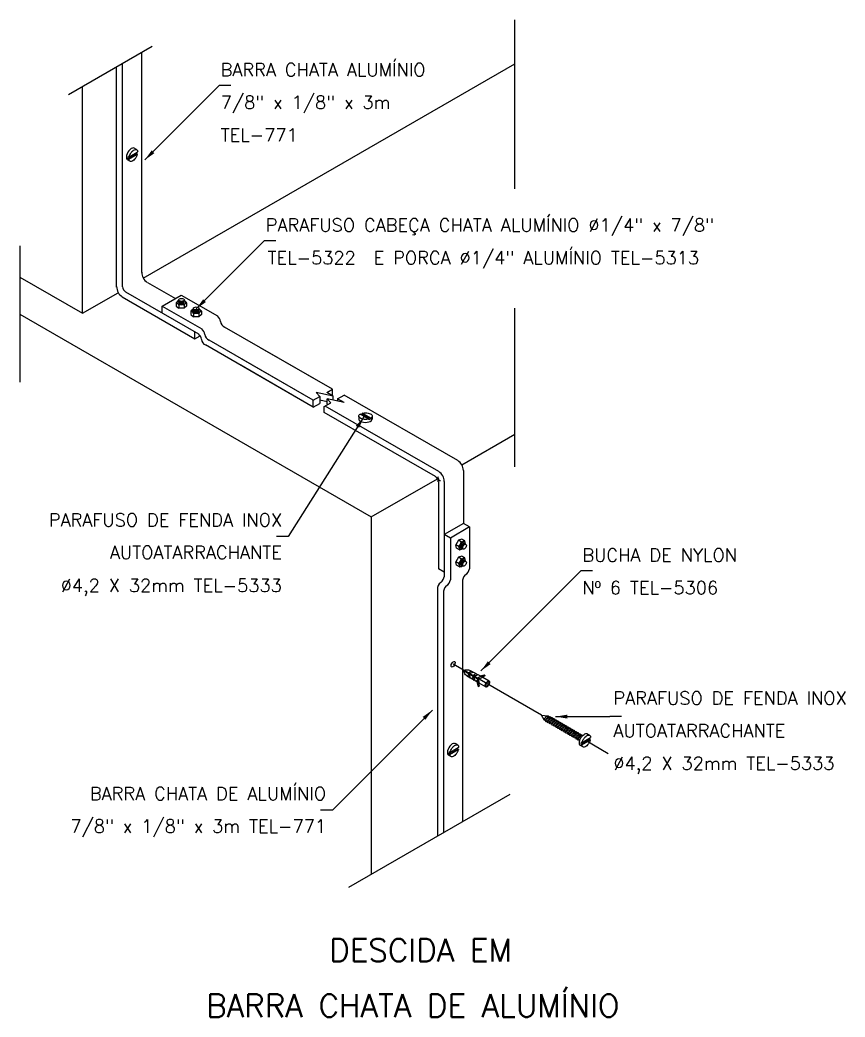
# Model space of a CAD drawing. Header units: millimetres. Extents: x -5101.5 to -5088.9, y -4645.9 to -4630.6.
import ezdxf
from ezdxf.enums import TextEntityAlignment as Align

# ---------------------------------------------------------------- set-up
doc = ezdxf.new("R2010")
doc.units = ezdxf.units.MM
doc.header["$LTSCALE"] = 10
doc.linetypes.add('DASHDOT', pattern=[1, 0.5, -0.25, 0, -0.25])
doc.layers.add('Termotécnica', color=7, linetype='Continuous')
doc.styles.add('r140', font='romans.shx')
doc.styles.add('r80', font='romans.shx')

msp = doc.modelspace()

# ---------------------------------------------------------------- linework, layer by layer
at = {"layer": 'Termotécnica', "color": 1, "linetype": 'DASHDOT'}
for p, q in [((-5093.946, -4633.206), (-5093.946, -4630.614)), ((-5099.517, -4631.022), (-5100.798, -4631.762)), ((-5101.545, -4634.084), (-5101.545, -4636.175)), ((-5093.946, -4637.477), (-5093.946, -4635.04)), ((-5093.538, -4641.292), (-5094.894, -4640.509)), ((-5092.513, -4641.882), (-5092.852, -4641.686)), ((-5096.494, -4643.934), (-5094.019, -4642.505))]:
    msp.add_line(p, q, dxfattribs=at)
at = {"layer": 'Termotécnica', "color": 2}
for p, q in [((-5099.676, -4634.487), (-5099.676, -4631.114)), ((-5099.968, -4634.712), (-5099.968, -4631.283)), ((-5099.652, -4634.58), (-5093.946, -4631.286)), ((-5100.061, -4634.709), (-5100.061, -4631.336)), ((-5099.228, -4632.364), (-5098.486, -4631.621)), ((-5098.305, -4631.621), (-5098.486, -4631.621)), ((-5100.584, -4635.118), (-5100.584, -4631.638)), ((-5099.629, -4632.765), (-5099.228, -4632.364)), ((-5099.883, -4632.744), (-5099.752, -4632.668)), ((-5099.872, -4632.75), (-5099.741, -4632.674)), ((-5099.869, -4632.715), (-5099.737, -4632.639)), ((-5099.753, -4632.606), (-5099.791, -4632.584)), ((-5099.752, -4632.668), (-5099.749, -4632.646)), ((-5099.741, -4632.674), (-5099.752, -4632.668)), ((-5099.856, -4632.784), (-5099.894, -4632.762)), ((-5099.883, -4632.744), (-5099.88, -4632.709)), ((-5099.872, -4632.75), (-5099.883, -4632.744)), ((-5099.869, -4632.715), (-5099.88, -4632.709)), ((-5100.061, -4634.717), (-5100.061, -4633.321)), ((-5099.968, -4634.712), (-5099.968, -4633.375)), ((-5099.676, -4634.495), (-5099.676, -4633.891)), ((-5098.306, -4634.519), (-5097.794, -4634.007)), ((-5097.614, -4634.007), (-5097.794, -4634.007)), ((-5098.838, -4635.051), (-5098.306, -4634.519)), ((-5101.545, -4634.563), (-5100.584, -4635.118)), ((-5099.589, -4634.644), (-5099.159, -4634.893)), ((-5100.584, -4635.118), (-5100.036, -4634.803)), ((-5099.924, -4634.789), (-5098.805, -4635.435)), ((-5099.359, -4635.008), (-5099.067, -4634.839)), ((-5099.067, -4634.839), (-5098.512, -4635.159)), ((-5099.974, -4634.866), (-5098.858, -4635.511)), ((-5099.145, -4634.957), (-5099.145, -4635.009)), ((-5099.108, -4634.92), (-5099.143, -4634.951)), ((-5099.11, -4634.925), (-5099.105, -4634.922)), ((-5099.11, -4634.937), (-5099.101, -4634.933)), ((-5099.11, -4634.95), (-5099.101, -4634.946)), ((-5099.108, -4634.961), (-5099.101, -4634.958)), ((-5099.106, -4634.995), (-5099.106, -4635.043)), ((-5099.021, -4634.932), (-5099.031, -4634.927)), ((-5099.021, -4634.945), (-5099.031, -4634.939)), ((-5099.021, -4634.957), (-5099.031, -4634.951)), ((-5099.026, -4634.995), (-5099.026, -4635.043)), ((-5099.024, -4634.92), (-5098.989, -4634.951)), ((-5098.986, -4634.957), (-5098.986, -4635.009)), ((-5101.545, -4635.132), (-5096.15, -4638.247)), ((-5099.359, -4635.008), (-5098.752, -4635.359)), ((-5099.359, -4635.115), (-5099.359, -4635.008)), ((-5099.145, -4635.009), (-5099.106, -4635.043)), ((-5099.026, -4635.043), (-5099.106, -4635.043)), ((-5098.986, -4635.009), (-5099.026, -4635.043)), ((-5098.919, -4635.087), (-5098.919, -4635.139)), ((-5098.919, -4635.139), (-5098.879, -4635.174)), ((-5098.881, -4635.051), (-5098.916, -4635.081)), ((-5098.884, -4635.055), (-5098.879, -4635.053)), ((-5098.884, -4635.068), (-5098.875, -4635.064)), ((-5098.884, -4635.08), (-5098.875, -4635.076)), ((-5098.882, -4635.092), (-5098.875, -4635.089)), ((-5098.879, -4635.126), (-5098.879, -4635.174)), ((-5098.795, -4635.063), (-5098.805, -4635.058)), ((-5098.795, -4635.076), (-5098.804, -4635.07)), ((-5098.795, -4635.088), (-5098.804, -4635.082)), ((-5098.799, -4635.126), (-5098.799, -4635.174)), ((-5098.759, -4635.139), (-5098.799, -4635.174)), ((-5098.797, -4635.051), (-5098.762, -4635.081)), ((-5098.759, -4635.087), (-5098.759, -4635.139)), ((-5098.799, -4635.174), (-5098.879, -4635.174)), ((-5098.858, -4635.511), (-5098.858, -4635.404)), ((-5096.748, -4636.285), (-5098.402, -4635.33)), ((-5098.858, -4635.511), (-5098.778, -4635.465)), ((-5097.041, -4636.56), (-5098.694, -4635.605)), ((-5097.041, -4636.454), (-5098.641, -4635.53)), ((-5096.748, -4636.285), (-5097.86, -4635.643)), ((-5097.041, -4636.454), (-5098.152, -4635.812)), ((-5097.041, -4636.56), (-5098.152, -4635.918)), ((-5096.995, -4636.335), (-5096.941, -4636.396)), ((-5096.737, -4636.392), (-5096.995, -4636.335)), ((-5096.835, -4636.335), (-5096.748, -4636.285)), ((-5096.737, -4636.392), (-5096.835, -4636.335)), ((-5096.748, -4636.385), (-5096.748, -4636.285)), ((-5096.668, -4636.431), (-5096.568, -4636.374)), ((-5094.823, -4637.382), (-5096.568, -4636.374)), ((-5097.041, -4636.454), (-5096.941, -4636.396)), ((-5097.041, -4636.56), (-5097.041, -4636.454)), ((-5097.041, -4636.56), (-5096.941, -4636.503)), ((-5096.941, -4636.396), (-5096.941, -4636.503)), ((-5096.828, -4636.478), (-5096.941, -4636.454)), ((-5096.873, -4636.55), (-5096.774, -4636.493)), ((-5096.828, -4636.509), (-5096.828, -4636.432)), ((-5096.569, -4636.488), (-5096.828, -4636.432)), ((-5096.828, -4636.432), (-5096.774, -4636.493)), ((-5096.828, -4636.509), (-5096.819, -4636.519)), ((-5096.737, -4636.452), (-5096.737, -4636.392)), ((-5096.668, -4636.431), (-5096.668, -4636.467)), ((-5096.569, -4636.488), (-5096.668, -4636.431)), ((-5096.668, -4636.467), (-5096.668, -4636.467)), ((-5096.873, -4636.642), (-5096.873, -4636.55)), ((-5095.166, -4637.628), (-5096.873, -4636.642)), ((-5095.115, -4637.55), (-5096.861, -4636.543)), ((-5096.19, -4636.744), (-5096.322, -4636.668)), ((-5096.29, -4636.666), (-5096.309, -4636.675)), ((-5096.29, -4636.654), (-5096.29, -4636.666)), ((-5096.158, -4636.73), (-5096.29, -4636.654)), ((-5096.158, -4636.742), (-5096.29, -4636.666)), ((-5096.264, -4636.711), (-5097.428, -4638.545)), ((-5096.343, -4636.699), (-5096.343, -4636.743)), ((-5096.158, -4636.742), (-5096.19, -4636.757)), ((-5096.19, -4636.744), (-5096.19, -4636.757)), ((-5096.158, -4636.73), (-5096.158, -4636.742)), ((-5096.137, -4636.699), (-5096.137, -4636.743)), ((-5094.76, -4637.445), (-5093.946, -4636.975)), ((-5094.736, -4637.531), (-5094.736, -4638.348)), ((-5096.15, -4638.247), (-5095.133, -4637.66)), ((-5095.135, -4637.655), (-5095.117, -4637.627)), ((-5095.129, -4637.664), (-5095.114, -4637.65)), ((-5095.126, -4637.675), (-5095.109, -4637.668)), ((-5095.123, -4637.687), (-5095.089, -4637.689)), ((-5095.121, -4637.705), (-5095.121, -4639.042)), ((-5095.029, -4637.7), (-5095.029, -4639.157)), ((-5096.15, -4638.247), (-5096.15, -4643.735)), ((-5094.736, -4638.348), (-5095.029, -4638.517)), ((-5094.644, -4638.401), (-5094.736, -4638.348)), ((-5094.936, -4638.57), (-5095.029, -4638.517)), ((-5094.644, -4638.401), (-5094.936, -4638.57)), ((-5094.644, -4638.401), (-5094.644, -4639.041)), ((-5097.428, -4638.545), (-5097.608, -4638.545)), ((-5094.936, -4638.57), (-5094.936, -4639.21)), ((-5094.811, -4638.604), (-5094.851, -4638.673)), ((-5094.81, -4638.697), (-5094.851, -4638.673)), ((-5094.841, -4638.725), (-5094.851, -4638.673)), ((-5094.761, -4638.587), (-5094.811, -4638.604)), ((-5094.77, -4638.628), (-5094.811, -4638.604)), ((-5094.716, -4638.613), (-5094.761, -4638.587)), ((-5094.734, -4638.643), (-5094.734, -4638.654)), ((-5094.724, -4638.649), (-5094.724, -4638.66)), ((-5094.713, -4638.655), (-5094.713, -4638.667)), ((-5094.704, -4638.663), (-5094.712, -4638.618)), ((-5094.796, -4638.751), (-5094.841, -4638.725)), ((-5094.746, -4638.736), (-5094.789, -4638.751)), ((-5094.781, -4638.716), (-5094.775, -4638.711)), ((-5094.772, -4638.724), (-5094.764, -4638.718)), ((-5094.762, -4638.73), (-5094.754, -4638.724)), ((-5094.751, -4638.736), (-5094.746, -4638.733)), ((-5094.811, -4638.865), (-5094.851, -4638.934)), ((-5094.841, -4638.986), (-5094.851, -4638.934)), ((-5094.81, -4638.958), (-5094.851, -4638.934)), ((-5094.761, -4638.848), (-5094.811, -4638.865)), ((-5094.77, -4638.889), (-5094.811, -4638.865)), ((-5094.781, -4638.978), (-5094.775, -4638.973)), ((-5094.716, -4638.874), (-5094.761, -4638.848)), ((-5094.734, -4638.904), (-5094.734, -4638.916)), ((-5094.724, -4638.911), (-5094.724, -4638.922)), ((-5094.713, -4638.917), (-5094.713, -4638.928)), ((-5094.704, -4638.925), (-5094.712, -4638.88)), ((-5095.029, -4639.096), (-5095.121, -4639.042)), ((-5094.796, -4639.012), (-5094.841, -4638.986)), ((-5094.746, -4638.998), (-5094.789, -4639.013)), ((-5094.772, -4638.985), (-5094.764, -4638.979)), ((-5094.762, -4638.992), (-5094.754, -4638.986)), ((-5094.751, -4638.998), (-5094.746, -4638.994)), ((-5094.467, -4640.611), (-5092.932, -4639.076)), ((-5092.752, -4639.076), (-5092.932, -4639.076)), ((-5094.749, -4639.248), (-5094.749, -4642.927)), ((-5095.134, -4639.363), (-5095.134, -4643.149)), ((-5095.042, -4639.416), (-5095.042, -4643.096)), ((-5094.723, -4640.611), (-5094.525, -4640.725)), ((-5094.72, -4640.606), (-5094.522, -4640.72)), ((-5094.607, -4640.618), (-5094.636, -4640.626)), ((-5094.576, -4640.633), (-5094.621, -4640.645)), ((-5094.53, -4640.66), (-5094.576, -4640.633)), ((-5094.538, -4640.658), (-5094.567, -4640.666)), ((-5094.656, -4640.703), (-5094.664, -4640.674)), ((-5094.627, -4640.722), (-5094.64, -4640.677)), ((-5094.581, -4640.749), (-5094.627, -4640.722)), ((-5094.586, -4640.743), (-5094.594, -4640.714)), ((-5094.558, -4640.762), (-5094.57, -4640.717)), ((-5094.53, -4640.778), (-5094.558, -4640.762)), ((-5094.507, -4640.673), (-5094.552, -4640.685)), ((-5094.53, -4640.778), (-5094.513, -4640.841)), ((-5094.525, -4640.725), (-5094.522, -4640.72)), ((-5094.517, -4640.783), (-5094.525, -4640.754)), ((-5094.517, -4640.783), (-5094.499, -4640.849)), ((-5094.509, -4640.79), (-5094.496, -4640.84)), ((-5094.479, -4640.689), (-5094.507, -4640.673)), ((-5094.488, -4640.803), (-5094.5, -4640.759)), ((-5094.468, -4640.699), (-5094.497, -4640.706)), ((-5094.394, -4640.857), (-5094.488, -4640.803)), ((-5094.437, -4640.714), (-5094.481, -4640.725)), ((-5094.479, -4640.689), (-5094.416, -4640.673)), ((-5094.468, -4640.699), (-5094.402, -4640.681)), ((-5094.458, -4640.702), (-5094.408, -4640.688)), ((-5094.343, -4640.768), (-5094.437, -4640.714)), ((-5094.416, -4640.673), (-5094.402, -4640.681)), ((-5094.513, -4640.841), (-5094.499, -4640.849)), ((-5095.213, -4641.213), (-5096.748, -4642.748)), ((-5093.538, -4641.292), (-5093.446, -4641.301)), ((-5093.497, -4641.361), (-5093.538, -4641.292)), ((-5093.477, -4641.373), (-5093.495, -4641.365)), ((-5093.468, -4641.388), (-5093.476, -4641.375)), ((-5093.444, -4641.393), (-5093.467, -4641.391)), ((-5093.438, -4641.405), (-5093.444, -4641.393)), ((-5093.426, -4641.312), (-5093.437, -4641.301)), ((-5093.413, -4641.411), (-5093.436, -4641.408)), ((-5093.42, -4641.313), (-5093.406, -4641.314)), ((-5093.407, -4641.423), (-5093.413, -4641.411)), ((-5093.382, -4641.429), (-5093.405, -4641.426)), ((-5093.388, -4641.331), (-5093.398, -4641.315)), ((-5093.373, -4641.331), (-5093.388, -4641.331)), ((-5093.376, -4641.44), (-5093.382, -4641.429)), ((-5093.357, -4641.349), (-5093.368, -4641.333)), ((-5093.342, -4641.349), (-5093.357, -4641.349)), ((-5093.326, -4641.367), (-5093.337, -4641.35)), ((-5093.311, -4641.367), (-5093.326, -4641.367)), ((-5093.32, -4641.312), (-5092.86, -4641.312)), ((-5093.296, -4641.385), (-5093.306, -4641.368)), ((-5093.281, -4641.385), (-5093.296, -4641.385)), ((-5093.265, -4641.402), (-5093.275, -4641.386)), ((-5093.25, -4641.403), (-5093.265, -4641.402)), ((-5093.234, -4641.42), (-5093.244, -4641.404)), ((-5093.219, -4641.42), (-5093.234, -4641.42)), ((-5093.203, -4641.438), (-5093.214, -4641.422)), ((-5092.86, -4641.312), (-5092.489, -4641.312)), ((-5092.308, -4641.312), (-5092.489, -4641.312)), ((-5093.351, -4641.447), (-5093.374, -4641.444)), ((-5093.345, -4641.458), (-5093.351, -4641.447)), ((-5093.321, -4641.464), (-5093.343, -4641.462)), ((-5093.314, -4641.476), (-5093.321, -4641.464)), ((-5093.29, -4641.482), (-5093.313, -4641.48)), ((-5093.284, -4641.494), (-5093.29, -4641.482)), ((-5093.259, -4641.5), (-5093.282, -4641.497)), ((-5093.253, -4641.512), (-5093.259, -4641.5)), ((-5093.228, -4641.518), (-5093.251, -4641.515)), ((-5093.222, -4641.529), (-5093.228, -4641.518)), ((-5093.197, -4641.536), (-5093.22, -4641.533)), ((-5093.188, -4641.438), (-5093.203, -4641.438)), ((-5093.191, -4641.547), (-5093.197, -4641.536)), ((-5093.167, -4641.553), (-5093.189, -4641.551)), ((-5093.172, -4641.456), (-5093.183, -4641.439)), ((-5093.157, -4641.456), (-5093.172, -4641.456)), ((-5093.16, -4641.565), (-5093.167, -4641.553)), ((-5093.136, -4641.571), (-5093.159, -4641.569)), ((-5093.141, -4641.474), (-5093.152, -4641.457)), ((-5093.126, -4641.474), (-5093.141, -4641.474)), ((-5093.129, -4641.583), (-5093.136, -4641.571)), ((-5093.111, -4641.491), (-5093.121, -4641.475)), ((-5093.096, -4641.492), (-5093.111, -4641.491)), ((-5093.08, -4641.509), (-5093.09, -4641.493)), ((-5093.065, -4641.509), (-5093.08, -4641.509)), ((-5093.049, -4641.527), (-5093.059, -4641.511)), ((-5093.034, -4641.527), (-5093.049, -4641.527)), ((-5093.018, -4641.545), (-5093.029, -4641.528)), ((-5093.003, -4641.545), (-5093.018, -4641.545)), ((-5092.987, -4641.563), (-5092.998, -4641.546)), ((-5092.972, -4641.563), (-5092.987, -4641.563)), ((-5092.957, -4641.58), (-5092.967, -4641.564)), ((-5092.942, -4641.581), (-5092.957, -4641.58)), ((-5092.926, -4641.598), (-5092.936, -4641.582)), ((-5092.799, -4641.6), (-5092.837, -4641.578)), ((-5094.824, -4641.749), (-5094.862, -4641.727)), ((-5093.105, -4641.589), (-5093.128, -4641.586)), ((-5093.099, -4641.601), (-5093.105, -4641.589)), ((-5093.074, -4641.607), (-5093.097, -4641.604)), ((-5093.068, -4641.618), (-5093.074, -4641.607)), ((-5093.043, -4641.625), (-5093.066, -4641.622)), ((-5093.037, -4641.636), (-5093.043, -4641.625)), ((-5093.012, -4641.642), (-5093.035, -4641.64)), ((-5093.006, -4641.654), (-5093.012, -4641.642)), ((-5092.982, -4641.66), (-5093.004, -4641.658)), ((-5092.975, -4641.672), (-5092.982, -4641.66)), ((-5092.951, -4641.678), (-5092.974, -4641.675)), ((-5092.929, -4641.738), (-5092.797, -4641.662)), ((-5092.929, -4641.738), (-5092.925, -4641.703)), ((-5092.911, -4641.598), (-5092.926, -4641.598)), ((-5092.914, -4641.709), (-5092.925, -4641.703)), ((-5092.918, -4641.744), (-5092.786, -4641.668)), ((-5092.914, -4641.709), (-5092.783, -4641.633)), ((-5092.797, -4641.662), (-5092.795, -4641.64)), ((-5092.786, -4641.668), (-5092.797, -4641.662)), ((-5094.954, -4641.887), (-5094.823, -4641.811)), ((-5094.954, -4641.887), (-5094.951, -4641.852)), ((-5094.943, -4641.893), (-5094.954, -4641.887)), ((-5094.94, -4641.858), (-5094.951, -4641.852)), ((-5094.943, -4641.893), (-5094.812, -4641.817)), ((-5094.94, -4641.858), (-5094.808, -4641.782)), ((-5094.823, -4641.811), (-5094.82, -4641.789)), ((-5094.812, -4641.817), (-5094.823, -4641.811)), ((-5092.902, -4641.778), (-5092.94, -4641.756)), ((-5092.918, -4641.744), (-5092.929, -4641.738)), ((-5094.927, -4641.927), (-5094.965, -4641.905)), ((-5096.748, -4642.748), (-5096.928, -4642.748))]:
    msp.add_line(p, q, dxfattribs=at)
for points in [[(-5099.741, -4632.674, -0.016409), (-5099.743, -4632.682, -0.051099), (-5099.76, -4632.721, -0.051099), (-5099.785, -4632.754, -0.064948), (-5099.81, -4632.776, -0.104203), (-5099.838, -4632.787, -0.174705), (-5099.856, -4632.784, -0.174705), (-5099.868, -4632.77, -0.06738), (-5099.872, -4632.75, -0.064948)], [(-5099.869, -4632.715, -0.016409), (-5099.866, -4632.707, -0.051099), (-5099.849, -4632.669, -0.051099), (-5099.825, -4632.635, -0.064948), (-5099.8, -4632.614, -0.104203), (-5099.771, -4632.603, -0.174705), (-5099.753, -4632.606, -0.174705)], [(-5099.753, -4632.606, -0.174705), (-5099.741, -4632.62, -0.06738), (-5099.737, -4632.639, -0.064948)], [(-5096.343, -4636.699, -0.174705), (-5096.336, -4636.681, -0.06738), (-5096.322, -4636.668, -0.064948)], [(-5096.29, -4636.654, -0.016409), (-5096.281, -4636.652, -0.051099), (-5096.24, -4636.647, -0.051099), (-5096.198, -4636.652, -0.064948), (-5096.167, -4636.662, -0.104203), (-5096.143, -4636.681, -0.174705), (-5096.137, -4636.699, -0.174705), (-5096.143, -4636.716, -0.06738), (-5096.158, -4636.73, -0.064948)], [(-5096.19, -4636.744, -0.016409), (-5096.198, -4636.746, -0.051099), (-5096.24, -4636.75, -0.051099), (-5096.281, -4636.746, -0.064948), (-5096.313, -4636.735, -0.104203), (-5096.336, -4636.716, -0.174705), (-5096.343, -4636.699, -0.174705)], [(-5094.649, -4640.71, -0.005298), (-5094.653, -4640.707, -0.048405), (-5094.69, -4640.681, -0.062165), (-5094.713, -4640.656, -0.102796), (-5094.725, -4640.626, -0.153617), (-5094.723, -4640.611, -0.181773)], [(-5094.72, -4640.606, -0.153617), (-5094.708, -4640.597, -0.102796), (-5094.676, -4640.593, -0.062165), (-5094.642, -4640.6, -0.048405), (-5094.602, -4640.618, -0.005298), (-5094.598, -4640.621, -0.062165)], [(-5094.608, -4640.618, -0.174705), (-5094.599, -4640.62, -0.174705)], [(-5094.607, -4640.618, -0.021127), (-5094.606, -4640.618, -0.170198)], [(-5094.599, -4640.62, -0.174705), (-5094.593, -4640.627, -0.074458), (-5094.591, -4640.638, -0.064948)], [(-5094.539, -4640.658, -0.174705), (-5094.53, -4640.66, -0.174705)], [(-5094.538, -4640.658, -0.021127), (-5094.537, -4640.658, -0.170198)], [(-5094.53, -4640.66, -0.174705), (-5094.524, -4640.667, -0.074458), (-5094.522, -4640.678, -0.064948)], [(-5094.656, -4640.703, 0.138405), (-5094.651, -4640.709, 0.174705)], [(-5094.656, -4640.703, 0.021127), (-5094.656, -4640.703, 0.170198)], [(-5094.651, -4640.709, 0.174705), (-5094.641, -4640.71, 0.074458), (-5094.631, -4640.707, 0.064948)], [(-5094.587, -4640.742, 0.174705), (-5094.581, -4640.749, 0.174705)], [(-5094.586, -4640.743, 0.021127), (-5094.586, -4640.744, 0.170198)], [(-5094.581, -4640.749, 0.174705), (-5094.572, -4640.751, 0.074458), (-5094.562, -4640.747, 0.064948)], [(-5094.509, -4640.79, 0.122515), (-5094.503, -4640.791, 0.074458), (-5094.492, -4640.787, 0.064948)], [(-5094.458, -4640.702, -0.122515), (-5094.454, -4640.707, -0.074458), (-5094.452, -4640.718, -0.064948)], [(-5092.94, -4641.756, -0.174705), (-5092.952, -4641.742, -0.104203), (-5092.956, -4641.711, -0.064948), (-5092.95, -4641.679, -0.051099), (-5092.933, -4641.641, -0.051099), (-5092.908, -4641.607, -0.064948), (-5092.884, -4641.586, -0.104203), (-5092.855, -4641.574, -0.174705), (-5092.837, -4641.578, -0.174705)], [(-5092.786, -4641.668, -0.016409), (-5092.789, -4641.676, -0.051099), (-5092.806, -4641.714, -0.051099), (-5092.83, -4641.748, -0.064948), (-5092.855, -4641.77, -0.104203), (-5092.884, -4641.781, -0.174705), (-5092.902, -4641.778, -0.174705), (-5092.914, -4641.763, -0.06738), (-5092.918, -4641.744, -0.064948)], [(-5092.914, -4641.709, -0.016409), (-5092.912, -4641.701, -0.051099), (-5092.895, -4641.663, -0.051099), (-5092.87, -4641.629, -0.064948), (-5092.846, -4641.607, -0.104203), (-5092.817, -4641.596, -0.174705), (-5092.799, -4641.6, -0.174705)], [(-5092.799, -4641.6, -0.174705), (-5092.787, -4641.614, -0.06738), (-5092.783, -4641.633, -0.064948)], [(-5094.812, -4641.817, -0.016409), (-5094.814, -4641.825, -0.051099), (-5094.831, -4641.863, -0.051099), (-5094.856, -4641.897, -0.064948), (-5094.881, -4641.919, -0.104203), (-5094.909, -4641.93, -0.174705), (-5094.927, -4641.927, -0.174705), (-5094.939, -4641.913, -0.06738), (-5094.943, -4641.893, -0.064948)], [(-5094.94, -4641.858, -0.016409), (-5094.937, -4641.85, -0.051099), (-5094.92, -4641.812, -0.051099), (-5094.896, -4641.778, -0.064948), (-5094.871, -4641.757, -0.104203), (-5094.842, -4641.745, -0.174705), (-5094.824, -4641.749, -0.174705)], [(-5094.824, -4641.749, -0.174705), (-5094.812, -4641.763, -0.06738), (-5094.808, -4641.782, -0.064948)]]:
    msp.add_lwpolyline(points, format="xyb", dxfattribs=at)
for points in [[(-5094.62, -4640.645), (-5094.621, -4640.645), (-5094.622, -4640.645), (-5094.623, -4640.645), (-5094.624, -4640.645), (-5094.625, -4640.645), (-5094.625, -4640.645), (-5094.626, -4640.645), (-5094.627, -4640.645), (-5094.627, -4640.645), (-5094.628, -4640.645), (-5094.628, -4640.645), (-5094.628, -4640.645), (-5094.629, -4640.645), (-5094.629, -4640.645), (-5094.63, -4640.645), (-5094.63, -4640.644), (-5094.63, -4640.644), (-5094.631, -4640.644), (-5094.631, -4640.644), (-5094.631, -4640.644), (-5094.632, -4640.644), (-5094.632, -4640.643), (-5094.633, -4640.643), (-5094.633, -4640.643), (-5094.634, -4640.643), (-5094.634, -4640.642), (-5094.634, -4640.642), (-5094.635, -4640.642), (-5094.635, -4640.641), (-5094.636, -4640.641), (-5094.636, -4640.641), (-5094.636, -4640.641), (-5094.637, -4640.64), (-5094.637, -4640.64), (-5094.637, -4640.64), (-5094.638, -4640.639), (-5094.638, -4640.639), (-5094.638, -4640.639), (-5094.639, -4640.639), (-5094.639, -4640.638), (-5094.639, -4640.638), (-5094.64, -4640.638), (-5094.64, -4640.637), (-5094.64, -4640.637), (-5094.64, -4640.637), (-5094.64, -4640.636), (-5094.641, -4640.636), (-5094.641, -4640.636), (-5094.641, -4640.635), (-5094.641, -4640.635), (-5094.641, -4640.635), (-5094.641, -4640.634), (-5094.641, -4640.634), (-5094.641, -4640.634), (-5094.641, -4640.634), (-5094.641, -4640.633), (-5094.641, -4640.633), (-5094.641, -4640.633), (-5094.641, -4640.633), (-5094.641, -4640.632), (-5094.641, -4640.632), (-5094.64, -4640.632), (-5094.64, -4640.631), (-5094.64, -4640.631), (-5094.64, -4640.63), (-5094.64, -4640.63), (-5094.639, -4640.629), (-5094.639, -4640.629), (-5094.638, -4640.628), (-5094.638, -4640.628), (-5094.637, -4640.627), (-5094.636, -4640.626)], [(-5094.639, -4640.678), (-5094.639, -4640.677), (-5094.64, -4640.676), (-5094.64, -4640.675), (-5094.641, -4640.675), (-5094.641, -4640.674), (-5094.642, -4640.673), (-5094.642, -4640.673), (-5094.642, -4640.672), (-5094.643, -4640.672), (-5094.643, -4640.672), (-5094.643, -4640.671), (-5094.643, -4640.671), (-5094.644, -4640.671), (-5094.644, -4640.67), (-5094.644, -4640.67), (-5094.645, -4640.67), (-5094.645, -4640.67), (-5094.645, -4640.669), (-5094.646, -4640.669), (-5094.646, -4640.669), (-5094.646, -4640.669), (-5094.647, -4640.668), (-5094.647, -4640.668), (-5094.648, -4640.668), (-5094.648, -4640.668), (-5094.648, -4640.667), (-5094.649, -4640.667), (-5094.649, -4640.667), (-5094.65, -4640.667), (-5094.65, -4640.667), (-5094.651, -4640.666), (-5094.651, -4640.666), (-5094.652, -4640.666), (-5094.652, -4640.666), (-5094.652, -4640.666), (-5094.653, -4640.666), (-5094.653, -4640.666), (-5094.654, -4640.665), (-5094.654, -4640.665), (-5094.655, -4640.665), (-5094.655, -4640.665), (-5094.655, -4640.665), (-5094.656, -4640.665), (-5094.656, -4640.665), (-5094.656, -4640.665), (-5094.657, -4640.665), (-5094.657, -4640.665), (-5094.658, -4640.665), (-5094.658, -4640.665), (-5094.658, -4640.665), (-5094.658, -4640.665), (-5094.659, -4640.665), (-5094.659, -4640.665), (-5094.659, -4640.666), (-5094.66, -4640.666), (-5094.66, -4640.666), (-5094.66, -4640.666), (-5094.66, -4640.666), (-5094.66, -4640.666), (-5094.661, -4640.667), (-5094.661, -4640.667), (-5094.661, -4640.667), (-5094.661, -4640.667), (-5094.662, -4640.668), (-5094.662, -4640.668), (-5094.662, -4640.669), (-5094.662, -4640.669), (-5094.663, -4640.67), (-5094.663, -4640.671), (-5094.663, -4640.672), (-5094.663, -4640.673), (-5094.664, -4640.674)], [(-5094.569, -4640.718), (-5094.57, -4640.717), (-5094.57, -4640.716), (-5094.571, -4640.716), (-5094.571, -4640.715), (-5094.572, -4640.714), (-5094.572, -4640.714), (-5094.572, -4640.713), (-5094.573, -4640.713), (-5094.573, -4640.712), (-5094.573, -4640.712), (-5094.574, -4640.711), (-5094.574, -4640.711), (-5094.574, -4640.711), (-5094.575, -4640.711), (-5094.575, -4640.71), (-5094.575, -4640.71), (-5094.575, -4640.71), (-5094.576, -4640.71), (-5094.576, -4640.709), (-5094.576, -4640.709), (-5094.577, -4640.709), (-5094.577, -4640.708), (-5094.578, -4640.708), (-5094.578, -4640.708), (-5094.579, -4640.708), (-5094.579, -4640.708), (-5094.579, -4640.707), (-5094.58, -4640.707), (-5094.58, -4640.707), (-5094.581, -4640.707), (-5094.581, -4640.707), (-5094.582, -4640.706), (-5094.582, -4640.706), (-5094.583, -4640.706), (-5094.583, -4640.706), (-5094.583, -4640.706), (-5094.584, -4640.706), (-5094.584, -4640.706), (-5094.585, -4640.705), (-5094.585, -4640.705), (-5094.585, -4640.705), (-5094.586, -4640.705), (-5094.586, -4640.705), (-5094.587, -4640.705), (-5094.587, -4640.705), (-5094.587, -4640.705), (-5094.588, -4640.705), (-5094.588, -4640.705), (-5094.588, -4640.705), (-5094.589, -4640.705), (-5094.589, -4640.705), (-5094.589, -4640.705), (-5094.59, -4640.706), (-5094.59, -4640.706), (-5094.59, -4640.706), (-5094.59, -4640.706), (-5094.59, -4640.706), (-5094.591, -4640.706), (-5094.591, -4640.707), (-5094.591, -4640.707), (-5094.591, -4640.707), (-5094.592, -4640.707), (-5094.592, -4640.708), (-5094.592, -4640.708), (-5094.592, -4640.708), (-5094.593, -4640.709), (-5094.593, -4640.709), (-5094.593, -4640.71), (-5094.593, -4640.711), (-5094.594, -4640.712), (-5094.594, -4640.713), (-5094.594, -4640.714)], [(-5094.55, -4640.685), (-5094.551, -4640.685), (-5094.553, -4640.685), (-5094.554, -4640.685), (-5094.554, -4640.685), (-5094.555, -4640.685), (-5094.556, -4640.685), (-5094.557, -4640.685), (-5094.557, -4640.685), (-5094.558, -4640.685), (-5094.558, -4640.685), (-5094.558, -4640.685), (-5094.559, -4640.685), (-5094.559, -4640.685), (-5094.56, -4640.685), (-5094.56, -4640.685), (-5094.56, -4640.685), (-5094.561, -4640.684), (-5094.561, -4640.684), (-5094.562, -4640.684), (-5094.562, -4640.684), (-5094.562, -4640.684), (-5094.563, -4640.683), (-5094.563, -4640.683), (-5094.564, -4640.683), (-5094.564, -4640.683), (-5094.564, -4640.682), (-5094.565, -4640.682), (-5094.565, -4640.682), (-5094.566, -4640.682), (-5094.566, -4640.681), (-5094.566, -4640.681), (-5094.567, -4640.681), (-5094.567, -4640.68), (-5094.568, -4640.68), (-5094.568, -4640.68), (-5094.568, -4640.68), (-5094.569, -4640.679), (-5094.569, -4640.679), (-5094.569, -4640.679), (-5094.569, -4640.678), (-5094.57, -4640.678), (-5094.57, -4640.678), (-5094.57, -4640.677), (-5094.57, -4640.677), (-5094.571, -4640.677), (-5094.571, -4640.676), (-5094.571, -4640.676), (-5094.571, -4640.676), (-5094.571, -4640.676), (-5094.571, -4640.675), (-5094.571, -4640.675), (-5094.572, -4640.675), (-5094.572, -4640.674), (-5094.572, -4640.674), (-5094.572, -4640.674), (-5094.572, -4640.673), (-5094.571, -4640.673), (-5094.571, -4640.673), (-5094.571, -4640.673), (-5094.571, -4640.672), (-5094.571, -4640.672), (-5094.571, -4640.672), (-5094.571, -4640.671), (-5094.571, -4640.671), (-5094.57, -4640.671), (-5094.57, -4640.67), (-5094.57, -4640.67), (-5094.569, -4640.669), (-5094.569, -4640.668), (-5094.568, -4640.668), (-5094.568, -4640.667), (-5094.567, -4640.666)], [(-5094.5, -4640.759), (-5094.5, -4640.757), (-5094.501, -4640.756), (-5094.501, -4640.756), (-5094.502, -4640.755), (-5094.502, -4640.754), (-5094.503, -4640.754), (-5094.503, -4640.753), (-5094.503, -4640.753), (-5094.504, -4640.752), (-5094.504, -4640.752), (-5094.504, -4640.752), (-5094.504, -4640.751), (-5094.505, -4640.751), (-5094.505, -4640.751), (-5094.505, -4640.75), (-5094.506, -4640.75), (-5094.506, -4640.75), (-5094.506, -4640.75), (-5094.507, -4640.749), (-5094.507, -4640.749), (-5094.507, -4640.749), (-5094.508, -4640.749), (-5094.508, -4640.748), (-5094.509, -4640.748), (-5094.509, -4640.748), (-5094.509, -4640.748), (-5094.51, -4640.747), (-5094.51, -4640.747), (-5094.511, -4640.747), (-5094.511, -4640.747), (-5094.512, -4640.747), (-5094.512, -4640.747), (-5094.513, -4640.746), (-5094.513, -4640.746), (-5094.513, -4640.746), (-5094.514, -4640.746), (-5094.514, -4640.746), (-5094.515, -4640.746), (-5094.515, -4640.745), (-5094.516, -4640.745), (-5094.516, -4640.745), (-5094.516, -4640.745), (-5094.517, -4640.745), (-5094.517, -4640.745), (-5094.518, -4640.745), (-5094.518, -4640.745), (-5094.518, -4640.745), (-5094.519, -4640.745), (-5094.519, -4640.745), (-5094.519, -4640.745), (-5094.52, -4640.745), (-5094.52, -4640.745), (-5094.52, -4640.746), (-5094.52, -4640.746), (-5094.521, -4640.746), (-5094.521, -4640.746), (-5094.521, -4640.746), (-5094.521, -4640.746), (-5094.521, -4640.747), (-5094.522, -4640.747), (-5094.522, -4640.747), (-5094.522, -4640.747), (-5094.522, -4640.748), (-5094.523, -4640.748), (-5094.523, -4640.748), (-5094.523, -4640.749), (-5094.523, -4640.749), (-5094.524, -4640.75), (-5094.524, -4640.751), (-5094.524, -4640.752), (-5094.524, -4640.753), (-5094.525, -4640.754)], [(-5094.481, -4640.725), (-5094.482, -4640.726), (-5094.483, -4640.726), (-5094.484, -4640.726), (-5094.485, -4640.726), (-5094.486, -4640.726), (-5094.486, -4640.726), (-5094.487, -4640.725), (-5094.488, -4640.725), (-5094.488, -4640.725), (-5094.489, -4640.725), (-5094.489, -4640.725), (-5094.489, -4640.725), (-5094.49, -4640.725), (-5094.49, -4640.725), (-5094.491, -4640.725), (-5094.491, -4640.725), (-5094.491, -4640.725), (-5094.492, -4640.724), (-5094.492, -4640.724), (-5094.493, -4640.724), (-5094.493, -4640.724), (-5094.493, -4640.724), (-5094.494, -4640.723), (-5094.494, -4640.723), (-5094.495, -4640.723), (-5094.495, -4640.723), (-5094.495, -4640.722), (-5094.496, -4640.722), (-5094.496, -4640.722), (-5094.497, -4640.721), (-5094.497, -4640.721), (-5094.497, -4640.721), (-5094.498, -4640.721), (-5094.498, -4640.72), (-5094.498, -4640.72), (-5094.499, -4640.72), (-5094.499, -4640.719), (-5094.499, -4640.719), (-5094.5, -4640.719), (-5094.5, -4640.718), (-5094.5, -4640.718), (-5094.501, -4640.718), (-5094.501, -4640.718), (-5094.501, -4640.717), (-5094.501, -4640.717), (-5094.501, -4640.717), (-5094.502, -4640.716), (-5094.502, -4640.716), (-5094.502, -4640.716), (-5094.502, -4640.715), (-5094.502, -4640.715), (-5094.502, -4640.715), (-5094.502, -4640.714), (-5094.502, -4640.714), (-5094.502, -4640.714), (-5094.502, -4640.714), (-5094.502, -4640.713), (-5094.502, -4640.713), (-5094.502, -4640.713), (-5094.502, -4640.712), (-5094.502, -4640.712), (-5094.502, -4640.712), (-5094.501, -4640.711), (-5094.501, -4640.711), (-5094.501, -4640.711), (-5094.501, -4640.71), (-5094.5, -4640.71), (-5094.5, -4640.709), (-5094.499, -4640.708), (-5094.499, -4640.708), (-5094.498, -4640.707), (-5094.497, -4640.706)], [(-5094.402, -4640.681), (-5094.403, -4640.683), (-5094.405, -4640.686), (-5094.408, -4640.688)], [(-5094.499, -4640.849), (-5094.497, -4640.847), (-5094.496, -4640.844), (-5094.496, -4640.84)]]:
    msp.add_lwpolyline(points, dxfattribs=at)
for points in [[(-5094.343, -4640.768, -0.174705), (-5094.337, -4640.775, -0.104203), (-5094.334, -4640.79, -0.064948), (-5094.338, -4640.806, -0.051099), (-5094.346, -4640.825, -0.051099), (-5094.358, -4640.842, -0.064948), (-5094.371, -4640.853, -0.104203), (-5094.385, -4640.859, -0.174705), (-5094.394, -4640.857, -0.174705), (-5094.4, -4640.85, -0.104203), (-5094.402, -4640.835, -0.064948), (-5094.399, -4640.819, -0.051099), (-5094.391, -4640.8, -0.051099), (-5094.378, -4640.783, -0.064948), (-5094.366, -4640.772, -0.104203), (-5094.352, -4640.766, -0.174705)], [(-5094.348, -4640.777, -0.174705), (-5094.346, -4640.779, -0.104203), (-5094.345, -4640.789, -0.064948), (-5094.347, -4640.803, -0.051099), (-5094.355, -4640.82, -0.051099), (-5094.366, -4640.835, -0.064948), (-5094.376, -4640.844, -0.104203), (-5094.387, -4640.848, -0.174705), (-5094.389, -4640.848, -0.174705), (-5094.39, -4640.846, -0.104203), (-5094.392, -4640.835, -0.064948), (-5094.389, -4640.822, -0.051099), (-5094.382, -4640.805, -0.051099), (-5094.371, -4640.789, -0.064948), (-5094.36, -4640.78, -0.104203), (-5094.35, -4640.776, -0.174705)]]:
    msp.add_lwpolyline(points, format="xyb", close=True, dxfattribs=at)
at = {"layer": 'Termotécnica', "color": 1}
for points in [[(-5093.495, -4641.365, -0.24548), (-5093.497, -4641.361, -0.082009), (-5093.493, -4641.35, -0.04047), (-5093.486, -4641.339, -0.029714), (-5093.475, -4641.325, -0.029714), (-5093.462, -4641.312, -0.04047), (-5093.452, -4641.304, -0.082009), (-5093.441, -4641.299, -0.24548), (-5093.437, -4641.301, -0.24548)], [(-5093.476, -4641.375, -0.24548), (-5093.477, -4641.371, -0.082009), (-5093.474, -4641.36, -0.04047), (-5093.467, -4641.349, -0.029714), (-5093.457, -4641.336, -0.029714), (-5093.444, -4641.324, -0.04047), (-5093.434, -4641.316, -0.082009), (-5093.424, -4641.312, -0.24548), (-5093.42, -4641.313, -0.24548)], [(-5093.467, -4641.391, -0.24548), (-5093.469, -4641.386, -0.082009), (-5093.465, -4641.373, -0.04047), (-5093.457, -4641.359, -0.029714), (-5093.444, -4641.343, -0.029714), (-5093.429, -4641.328, -0.04047), (-5093.416, -4641.319, -0.082009), (-5093.403, -4641.314, -0.24548), (-5093.398, -4641.315, -0.24548)], [(-5093.444, -4641.393, -0.24548), (-5093.445, -4641.39, -0.082009), (-5093.442, -4641.379, -0.04047), (-5093.436, -4641.368, -0.029714), (-5093.425, -4641.354, -0.029714), (-5093.413, -4641.342, -0.04047), (-5093.403, -4641.335, -0.082009), (-5093.392, -4641.33, -0.24548), (-5093.388, -4641.331, -0.24548)], [(-5093.436, -4641.408, -0.24548), (-5093.438, -4641.404, -0.082009), (-5093.434, -4641.39, -0.04047), (-5093.426, -4641.377, -0.029714), (-5093.413, -4641.361, -0.029714), (-5093.398, -4641.346, -0.04047), (-5093.385, -4641.337, -0.082009), (-5093.372, -4641.331, -0.24548), (-5093.368, -4641.333, -0.24548)], [(-5093.413, -4641.411, -0.24548), (-5093.415, -4641.407, -0.082009), (-5093.411, -4641.396, -0.04047), (-5093.405, -4641.385, -0.029714), (-5093.394, -4641.372, -0.029714), (-5093.382, -4641.36, -0.04047), (-5093.372, -4641.352, -0.082009), (-5093.361, -4641.348, -0.24548), (-5093.357, -4641.349, -0.24548)], [(-5093.405, -4641.426, -0.24548), (-5093.407, -4641.422, -0.082009), (-5093.403, -4641.408, -0.04047), (-5093.395, -4641.395, -0.029714), (-5093.382, -4641.378, -0.029714), (-5093.367, -4641.364, -0.04047), (-5093.355, -4641.354, -0.082009), (-5093.342, -4641.349, -0.24548), (-5093.337, -4641.35, -0.24548)], [(-5093.382, -4641.429, -0.24548), (-5093.384, -4641.425, -0.082009), (-5093.38, -4641.414, -0.04047), (-5093.374, -4641.403, -0.029714), (-5093.363, -4641.39, -0.029714), (-5093.351, -4641.378, -0.04047), (-5093.341, -4641.37, -0.082009), (-5093.33, -4641.366, -0.24548), (-5093.326, -4641.367, -0.24548)], [(-5093.374, -4641.444, -0.24548), (-5093.376, -4641.439, -0.082009), (-5093.372, -4641.426, -0.04047), (-5093.364, -4641.413, -0.029714), (-5093.351, -4641.396, -0.029714), (-5093.336, -4641.381, -0.04047), (-5093.324, -4641.372, -0.082009), (-5093.311, -4641.367, -0.24548), (-5093.306, -4641.368, -0.24548)], [(-5093.351, -4641.447, -0.24548), (-5093.353, -4641.443, -0.082009), (-5093.35, -4641.432, -0.04047), (-5093.343, -4641.421, -0.029714), (-5093.332, -4641.408, -0.029714), (-5093.32, -4641.395, -0.04047), (-5093.31, -4641.388, -0.082009), (-5093.299, -4641.384, -0.24548), (-5093.296, -4641.385, -0.24548)], [(-5093.343, -4641.462, -0.24548), (-5093.345, -4641.457, -0.082009), (-5093.341, -4641.444, -0.04047), (-5093.333, -4641.43, -0.029714), (-5093.32, -4641.414, -0.029714), (-5093.305, -4641.399, -0.04047), (-5093.293, -4641.39, -0.082009), (-5093.28, -4641.385, -0.24548), (-5093.275, -4641.386, -0.24548)], [(-5093.321, -4641.464, -0.24548), (-5093.322, -4641.461, -0.082009), (-5093.319, -4641.45, -0.04047), (-5093.312, -4641.439, -0.029714), (-5093.302, -4641.425, -0.029714), (-5093.289, -4641.413, -0.04047), (-5093.279, -4641.406, -0.082009), (-5093.269, -4641.401, -0.24548), (-5093.265, -4641.402, -0.24548)], [(-5093.313, -4641.48, -0.24548), (-5093.314, -4641.475, -0.082009), (-5093.31, -4641.462, -0.04047), (-5093.303, -4641.448, -0.029714), (-5093.289, -4641.432, -0.029714), (-5093.275, -4641.417, -0.04047), (-5093.262, -4641.408, -0.082009), (-5093.249, -4641.403, -0.24548), (-5093.244, -4641.404, -0.24548)], [(-5093.29, -4641.482, -0.24548), (-5093.291, -4641.479, -0.082009), (-5093.288, -4641.467, -0.04047), (-5093.282, -4641.457, -0.029714), (-5093.271, -4641.443, -0.029714), (-5093.259, -4641.431, -0.04047), (-5093.248, -4641.424, -0.082009), (-5093.238, -4641.419, -0.24548), (-5093.234, -4641.42, -0.24548)], [(-5093.282, -4641.497, -0.24548), (-5093.284, -4641.493, -0.082009), (-5093.28, -4641.479, -0.04047), (-5093.272, -4641.466, -0.029714), (-5093.259, -4641.45, -0.029714), (-5093.244, -4641.435, -0.04047), (-5093.231, -4641.426, -0.082009), (-5093.218, -4641.42, -0.24548), (-5093.214, -4641.422, -0.24548)], [(-5093.259, -4641.5, -0.24548), (-5093.26, -4641.496, -0.082009), (-5093.257, -4641.485, -0.04047), (-5093.251, -4641.474, -0.029714), (-5093.24, -4641.461, -0.029714), (-5093.228, -4641.449, -0.04047), (-5093.218, -4641.441, -0.082009), (-5093.207, -4641.437, -0.24548), (-5093.203, -4641.438, -0.24548)], [(-5093.251, -4641.515, -0.24548), (-5093.253, -4641.511, -0.082009), (-5093.249, -4641.497, -0.04047), (-5093.241, -4641.484, -0.029714), (-5093.228, -4641.467, -0.029714), (-5093.213, -4641.453, -0.04047), (-5093.2, -4641.443, -0.082009), (-5093.188, -4641.438, -0.24548), (-5093.183, -4641.439, -0.24548)], [(-5093.228, -4641.518, -0.24548), (-5093.23, -4641.514, -0.082009), (-5093.226, -4641.503, -0.04047), (-5093.22, -4641.492, -0.029714), (-5093.209, -4641.479, -0.029714), (-5093.197, -4641.467, -0.04047), (-5093.187, -4641.459, -0.082009), (-5093.176, -4641.455, -0.24548), (-5093.172, -4641.456, -0.24548)], [(-5093.22, -4641.533, -0.24548), (-5093.222, -4641.528, -0.082009), (-5093.218, -4641.515, -0.04047), (-5093.21, -4641.502, -0.029714), (-5093.197, -4641.485, -0.029714), (-5093.182, -4641.47, -0.04047), (-5093.17, -4641.461, -0.082009), (-5093.157, -4641.456, -0.24548), (-5093.152, -4641.457, -0.24548)], [(-5093.197, -4641.536, -0.24548), (-5093.199, -4641.532, -0.082009), (-5093.196, -4641.521, -0.04047), (-5093.189, -4641.51, -0.029714), (-5093.178, -4641.497, -0.029714), (-5093.166, -4641.484, -0.04047), (-5093.156, -4641.477, -0.082009), (-5093.145, -4641.473, -0.24548), (-5093.141, -4641.474, -0.24548)], [(-5093.189, -4641.551, -0.24548), (-5093.191, -4641.546, -0.082009), (-5093.187, -4641.533, -0.04047), (-5093.179, -4641.519, -0.029714), (-5093.166, -4641.503, -0.029714), (-5093.151, -4641.488, -0.04047), (-5093.139, -4641.479, -0.082009), (-5093.126, -4641.474, -0.24548), (-5093.121, -4641.475, -0.24548)], [(-5093.167, -4641.553, -0.24548), (-5093.168, -4641.55, -0.082009), (-5093.165, -4641.539, -0.04047), (-5093.158, -4641.528, -0.029714), (-5093.148, -4641.514, -0.029714), (-5093.135, -4641.502, -0.04047), (-5093.125, -4641.495, -0.082009), (-5093.115, -4641.49, -0.24548), (-5093.111, -4641.491, -0.24548)], [(-5093.159, -4641.569, -0.24548), (-5093.16, -4641.564, -0.082009), (-5093.156, -4641.551, -0.04047), (-5093.148, -4641.537, -0.029714), (-5093.135, -4641.521, -0.029714), (-5093.12, -4641.506, -0.04047), (-5093.108, -4641.497, -0.082009), (-5093.095, -4641.491, -0.24548), (-5093.09, -4641.493, -0.24548)], [(-5093.136, -4641.571, -0.24548), (-5093.137, -4641.567, -0.082009), (-5093.134, -4641.556, -0.04047), (-5093.127, -4641.546, -0.029714), (-5093.117, -4641.532, -0.029714), (-5093.104, -4641.52, -0.04047), (-5093.094, -4641.513, -0.082009), (-5093.084, -4641.508, -0.24548), (-5093.08, -4641.509, -0.24548)], [(-5093.128, -4641.586, -0.24548), (-5093.129, -4641.582, -0.082009), (-5093.125, -4641.568, -0.04047), (-5093.118, -4641.555, -0.029714), (-5093.105, -4641.539, -0.029714), (-5093.09, -4641.524, -0.04047), (-5093.077, -4641.515, -0.082009), (-5093.064, -4641.509, -0.24548), (-5093.059, -4641.511, -0.24548)], [(-5093.105, -4641.589, -0.24548), (-5093.106, -4641.585, -0.082009), (-5093.103, -4641.574, -0.04047), (-5093.097, -4641.563, -0.029714), (-5093.086, -4641.55, -0.029714), (-5093.074, -4641.538, -0.04047), (-5093.064, -4641.53, -0.082009), (-5093.053, -4641.526, -0.24548), (-5093.049, -4641.527, -0.24548)], [(-5093.097, -4641.604, -0.24548), (-5093.099, -4641.6, -0.082009), (-5093.095, -4641.586, -0.04047), (-5093.087, -4641.573, -0.029714), (-5093.074, -4641.556, -0.029714), (-5093.059, -4641.542, -0.04047), (-5093.046, -4641.532, -0.082009), (-5093.033, -4641.527, -0.24548), (-5093.029, -4641.528, -0.24548)], [(-5093.074, -4641.607, -0.24548), (-5093.076, -4641.603, -0.082009), (-5093.072, -4641.592, -0.04047), (-5093.066, -4641.581, -0.029714), (-5093.055, -4641.568, -0.029714), (-5093.043, -4641.556, -0.04047), (-5093.033, -4641.548, -0.082009), (-5093.022, -4641.544, -0.24548), (-5093.018, -4641.545, -0.24548)], [(-5093.066, -4641.622, -0.24548), (-5093.068, -4641.617, -0.082009), (-5093.064, -4641.604, -0.04047), (-5093.056, -4641.591, -0.029714), (-5093.043, -4641.574, -0.029714), (-5093.028, -4641.559, -0.04047), (-5093.016, -4641.55, -0.082009), (-5093.003, -4641.545, -0.24548), (-5092.998, -4641.546, -0.24548)], [(-5093.043, -4641.625, -0.24548), (-5093.045, -4641.621, -0.082009), (-5093.041, -4641.61, -0.04047), (-5093.035, -4641.599, -0.029714), (-5093.024, -4641.586, -0.029714), (-5093.012, -4641.573, -0.04047), (-5093.002, -4641.566, -0.082009), (-5092.991, -4641.562, -0.24548), (-5092.987, -4641.563, -0.24548)], [(-5093.035, -4641.64, -0.24548), (-5093.037, -4641.635, -0.082009), (-5093.033, -4641.622, -0.04047), (-5093.025, -4641.608, -0.029714), (-5093.012, -4641.592, -0.029714), (-5092.997, -4641.577, -0.04047), (-5092.985, -4641.568, -0.082009), (-5092.972, -4641.563, -0.24548), (-5092.967, -4641.564, -0.24548)], [(-5093.012, -4641.642, -0.24548), (-5093.014, -4641.639, -0.082009), (-5093.011, -4641.628, -0.04047), (-5093.004, -4641.617, -0.029714), (-5092.993, -4641.603, -0.029714), (-5092.981, -4641.591, -0.04047), (-5092.971, -4641.584, -0.082009), (-5092.96, -4641.579, -0.24548), (-5092.957, -4641.58, -0.24548)], [(-5093.004, -4641.658, -0.24548), (-5093.006, -4641.653, -0.082009), (-5093.002, -4641.639, -0.04047), (-5092.994, -4641.626, -0.029714), (-5092.981, -4641.61, -0.029714), (-5092.966, -4641.595, -0.04047), (-5092.954, -4641.586, -0.082009), (-5092.941, -4641.58, -0.24548), (-5092.936, -4641.582, -0.24548)], [(-5092.982, -4641.66, -0.24548), (-5092.983, -4641.656, -0.082009), (-5092.98, -4641.645, -0.04047), (-5092.973, -4641.635, -0.029714), (-5092.963, -4641.621, -0.029714), (-5092.95, -4641.609, -0.04047), (-5092.94, -4641.602, -0.082009), (-5092.93, -4641.597, -0.24548), (-5092.926, -4641.598, -0.24548)], [(-5092.974, -4641.675, -0.24548), (-5092.975, -4641.671, -0.082009), (-5092.971, -4641.657, -0.04047), (-5092.964, -4641.644, -0.029714), (-5092.95, -4641.628, -0.029714), (-5092.935, -4641.613, -0.04047), (-5092.923, -4641.604, -0.082009), (-5092.91, -4641.598, -0.24548), (-5092.905, -4641.599, -0.24548)], [(-5092.951, -4641.678, -0.24548), (-5092.952, -4641.674, -0.082009), (-5092.949, -4641.663, -0.04047), (-5092.943, -4641.652, -0.029714), (-5092.932, -4641.639, -0.000336), (-5092.932, -4641.639, -0.04047)]]:
    msp.add_lwpolyline(points, format="xyb", dxfattribs=at)
at = {"layer": 'Termotécnica', "color": 2}
for centre, radius, start, end in [((-5099.495, -4634.49), 0.181, 179.1346, 238.4262), ((-5099.879, -4634.712), 0.181, 179.0855, 238.4262), ((-5099.879, -4634.712), 0.0889, 180, 240), ((-5099.137, -4634.957), 0.00797, 130.8846, 180), ((-5099.162, -4635.02), 0.0615, 23.8108, 74.501), ((-5099.103, -4634.926), 0.00797, 119.1317, 130.8846), ((-5099.066, -4635.094), 0.106, 67.9969, 112.0248), ((-5098.969, -4635.02), 0.0617, 105.5818, 156.1065), ((-5099.029, -4634.926), 0.00797, 49.1165, 56.2919), ((-5098.994, -4634.957), 0.00797, 0, 49.1165), ((-5098.911, -4635.087), 0.00797, 130.8846, 180), ((-5098.935, -4635.151), 0.0615, 23.8108, 74.501), ((-5098.876, -4635.057), 0.00797, 119.1317, 130.8846), ((-5098.839, -4635.225), 0.106, 67.9969, 112.0248), ((-5098.743, -4635.151), 0.0617, 105.5818, 156.1065), ((-5098.802, -4635.057), 0.00797, 49.1165, 56.2919), ((-5098.767, -4635.087), 0.00797, 0, 49.1165), ((-5098.603, -4635.265), 0.139, 9.0582, 49.534), ((-5098.364, -4635.236), 0.101, 184.2025, 248.2571), ((-5098.895, -4635.541), 0.139, 9.0582, 49.534), ((-5098.842, -4635.465), 0.139, 9.0582, 49.534), ((-5098.604, -4635.436), 0.101, 184.2025, 248.2571), ((-5098.657, -4635.512), 0.101, 184.2025, 248.2571), ((-5094.918, -4637.536), 0.181, 1.5738, 58.4262), ((-5095.21, -4637.705), 0.181, 1.5738, 58.4262), ((-5095.21, -4637.705), 0.0889, 0, 60), ((-5094.875, -4638.613), 0.106, 307.9752, 352.0031), ((-5094.763, -4638.566), 0.0617, 263.8935, 314.4182), ((-5094.72, -4638.62), 0.00797, 10.8835, 60), ((-5094.712, -4638.665), 0.00797, 3.7081, 10.8835), ((-5094.859, -4638.733), 0.0615, 345.499, 36.1892), ((-5094.792, -4638.744), 0.00797, 240, 289.1154), ((-5094.748, -4638.729), 0.00797, 289.1154, 300.8683), ((-5094.875, -4638.875), 0.106, 307.9752, 352.0031), ((-5094.859, -4638.995), 0.0615, 345.499, 36.1892), ((-5094.763, -4638.828), 0.0617, 263.8935, 314.4182), ((-5094.72, -4638.881), 0.00797, 10.8835, 60), ((-5094.712, -4638.926), 0.00797, 3.7081, 10.8835), ((-5094.792, -4639.005), 0.00797, 240, 289.1154), ((-5094.748, -4638.99), 0.00797, 289.1154, 300.8683), ((-5094.763, -4639.027), 0.12, 296.3174, 353.0438), ((-5095.02, -4639.347), 0.115, 124.2025, 188.2571), ((-5095.185, -4639.128), 0.159, 309.0582, 349.534), ((-5095.055, -4639.196), 0.12, 296.3174, 353.0438), ((-5094.603, -4639.235), 0.147, 136.7546, 184.8538), ((-5094.895, -4639.404), 0.147, 136.7546, 184.8538)]:
    msp.add_arc(centre, radius, start, end, dxfattribs=at)
for centre, major_axis, ratio, start_param, end_param in [((-5099.843, -4632.673), (0.0514, 0.089), 0.5, 6.224442, 9.470576), ((-5099.066, -4634.953), (-0.0692, 0), 0.500279, 5.414719, 10.426914), ((-5099.066, -4634.953), (0.0454, 0), 0.500279, 2.686448, 6.55275), ((-5098.839, -4635.084), (-0.0692, 0), 0.500279, 5.414719, 10.426914), ((-5098.839, -4635.084), (0.0454, 0), 0.500279, 2.686448, 6.55275), ((-5096.24, -4636.743), (-0.103, 0), 0.5, 6.224442, 9.470576), ((-5094.753, -4638.683), (-0.0346, -0.0599), 0.500279, -4.143729, 0.868466), ((-5094.753, -4638.683), (0.0227, 0.0393), 0.500279, -0.269564, 3.596738), ((-5094.753, -4638.945), (-0.0346, -0.0599), 0.500279, -4.143729, 0.868466), ((-5094.753, -4638.945), (0.0227, 0.0393), 0.500279, -0.269564, 3.596738), ((-5094.914, -4641.816), (0.0514, 0.089), 0.5, 6.224442, 9.470576)]:
    msp.add_ellipse(centre, major_axis=major_axis, ratio=ratio, start_param=start_param, end_param=end_param, dxfattribs=at)
at = {"layer": 'Termotécnica', "color": 1}
for centre, major_axis, start_param, end_param in [((-5099.066, -4634.928), (0.0448, -0.0038), 3.158868, 6.283185), ((-5099.066, -4634.941), (0.0448, -0.0038), 3.158868, 6.283185), ((-5099.066, -4634.953), (0.0448, -0.0038), 3.158868, 6.283185), ((-5098.839, -4635.059), (0.0448, -0.0038), 3.158868, 6.283185), ((-5098.839, -4635.072), (0.0448, -0.0038), 3.158868, 6.283185), ((-5098.839, -4635.084), (0.0448, -0.0038), 3.158868, 6.283185), ((-5094.753, -4638.683), (0.0191, 0.0406), 0, 3.124318), ((-5094.743, -4638.69), (0.0191, 0.0406), 0, 3.124318), ((-5094.732, -4638.696), (0.0191, 0.0406), 0, 3.124318), ((-5094.753, -4638.945), (0.0191, 0.0406), 0, 3.124318), ((-5094.743, -4638.951), (0.0191, 0.0406), 0, 3.124318), ((-5094.732, -4638.957), (0.0191, 0.0406), 0, 3.124318)]:
    msp.add_ellipse(centre, major_axis=major_axis, ratio=0.281547, start_param=start_param, end_param=end_param, dxfattribs=at)
at = {"layer": 'Termotécnica', "color": 2}
for centre, major_axis, ratio in [((-5099.065, -4634.914), (0.0426, 0), 0.509483), ((-5098.839, -4635.044), (0.0426, 0), 0.509483), ((-5094.719, -4638.703), (0.0213, 0.0369), 0.509483), ((-5094.719, -4638.964), (0.0213, 0.0369), 0.509483), ((-5094.894, -4640.509), (0.0242, 0.0419), 0.500279)]:
    msp.add_ellipse(centre, major_axis=major_axis, ratio=ratio, dxfattribs=at)
for points in [[(-5099.48, -4632.66), (-5099.522, -4632.617), (-5099.629, -4632.765)], [(-5098.689, -4634.946), (-5098.731, -4634.903), (-5098.838, -4635.051)], [(-5096.387, -4636.847), (-5096.337, -4636.879), (-5096.264, -4636.711)], [(-5094.318, -4640.506), (-5094.36, -4640.463), (-5094.467, -4640.611)], [(-5095.362, -4641.318), (-5095.32, -4641.361), (-5095.213, -4641.213)], [(-5093.14, -4641.343), (-5093.139, -4641.283), (-5093.32, -4641.312)]]:
    msp.add_solid(points, dxfattribs=at)

# ---------------------------------------------------------------- texts
at = {"layer": 'Termotécnica', "color": 2, "style": 'r80'}
for s, p in [('BARRA CHATA ALUMÍNIO', (-5098.463, -4631.479)), ('7/8" x 1/8" x 3m', (-5098.463, -4631.979)), ('TEL-771', (-5098.463, -4632.479)), ('PARAFUSO CABEÇA CHATA ALUMÍNIO %%C1/4" x 7/8"', (-5097.771, -4633.864)), ('TEL-5322  E PORCA %%C1/4" ALUMÍNIO TEL-5313', (-5097.743, -4634.367)), ('BUCHA DE NYLON', (-5092.909, -4638.933)), ('Nº 6 TEL-5306', (-5092.909, -4639.433)), ('PARAFUSO DE FENDA INOX', (-5092.433, -4641.129)), ('AUTOATARRACHANTE', (-5092.433, -4641.629)), ('%%c4,2 X 32mm TEL-5333', (-5092.433, -4642.129))]:
    msp.add_text(s, height=0.2, dxfattribs=at).set_placement(p)
for s, p in [('PARAFUSO DE FENDA INOX', (-5097.519, -4638.392)), ('AUTOATARRACHANTE', (-5097.524, -4638.892)), ('%%c4,2 X 32mm TEL-5333', (-5097.524, -4639.399)), ('BARRA CHATA DE ALUMÍNIO', (-5096.845, -4642.595)), ('7/8" x 1/8" x 3m TEL-771', (-5096.845, -4643.095))]:
    msp.add_text(s, height=0.2, dxfattribs=at).set_placement(p, align=Align.RIGHT)
at = {"layer": 'Termotécnica', "color": 5, "style": 'r140'}
for s, p in [(' DESCIDA EM', (-5095.513, -4645.18)), ('BARRA CHATA DE ALUMÍNIO', (-5095.513, -4646.032))]:
    msp.add_text(s, height=0.35, dxfattribs=at).set_placement(p, align=Align.BOTTOM_CENTER)

doc.saveas('drawing.dxf')
